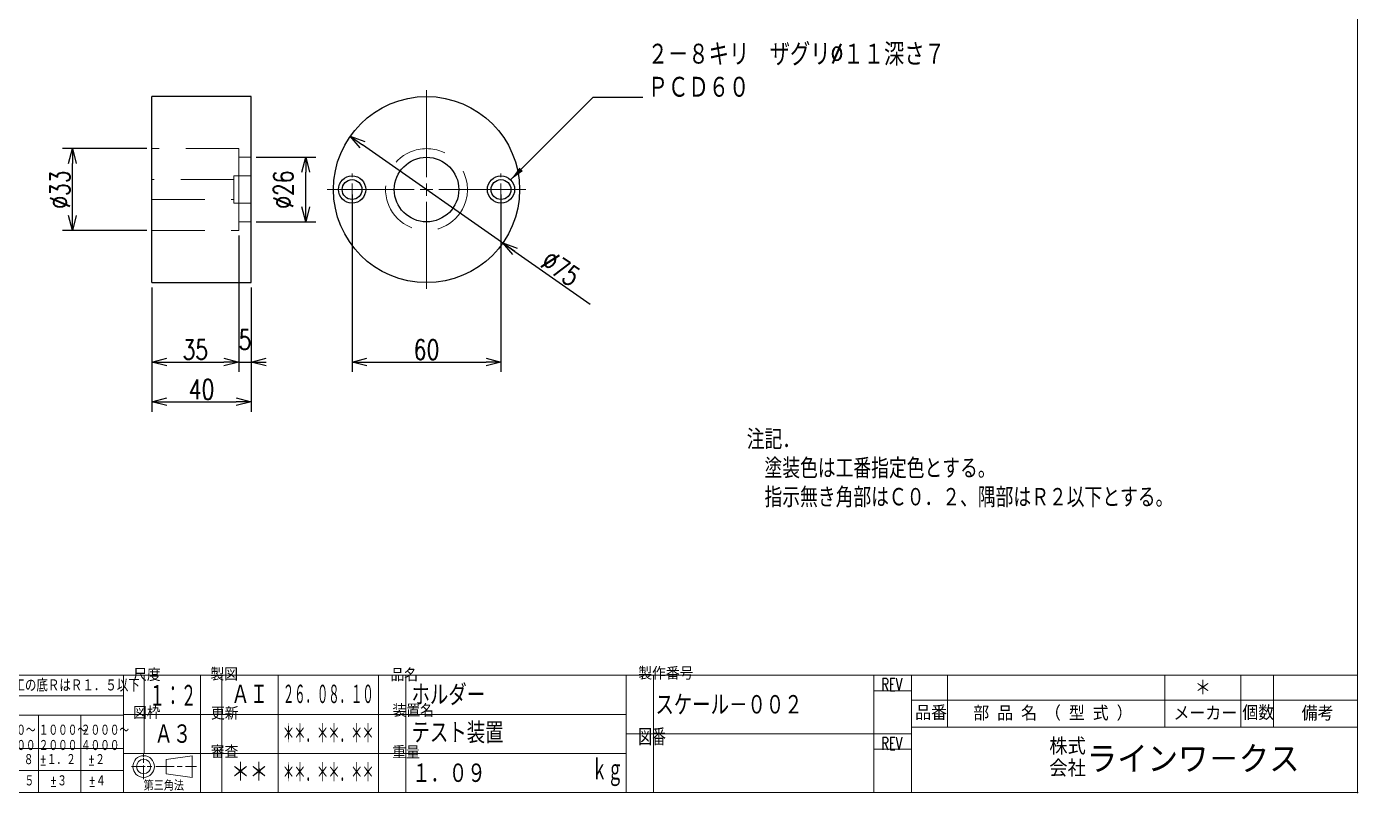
# Model space of a CAD drawing. Header units: millimetres. Extents: x 5 to 415, y 5 to 292.
# Drawn here: x 146.9 to 415, y 5 to 159.3 of the extents above; entities that cross this region are included whole.
import ezdxf

# ---------------------------------------------------------------- set-up
doc = ezdxf.new("R2010")
doc.units = ezdxf.units.MM
doc.header["$LTSCALE"] = 8.4
doc.linetypes.add('HIDDEN', pattern=[1.905, 1.27, -0.635])
for name, color, linetype in [('1', 7, 'CONTINUOUS'), ('2', 7, 'CONTINUOUS'), ('254', 7, 'CONTINUOUS')]:
    doc.layers.add(name, color=color, linetype=linetype)
doc.styles.add('GMM001', font='txt.shx', dxfattribs={"bigfont": 'bigfont.shx'})
doc.styles.add('GMM003', font='txt.shx', dxfattribs={"width": 0.91125, "bigfont": 'bigfont.shx'})
doc.styles.add('GMM004', font='txt.shx', dxfattribs={"width": 0.666667, "bigfont": 'bigfont.shx'})
doc.styles.add('GMM007', font='txt.shx', dxfattribs={"width": 0.625, "bigfont": 'bigfont.shx'})
doc.styles.add('GMM008', font='txt.shx', dxfattribs={"width": 0.8, "bigfont": 'bigfont.shx'})
doc.styles.add('GMM009', font='txt.shx', dxfattribs={"width": 0.493827, "bigfont": 'bigfont.shx'})
doc.styles.add('GMM010', font='txt.shx', dxfattribs={"width": 0.7, "bigfont": 'bigfont.shx'})
doc.styles.add('GMM011', font='txt.shx', dxfattribs={"width": 0.95, "bigfont": 'bigfont.shx'})
doc.styles.add('GMM012', font='txt.shx', dxfattribs={"width": 1.066667, "bigfont": 'bigfont.shx'})
doc.styles.add('GMM014', font='txt.shx', dxfattribs={"width": 0.827273, "bigfont": 'bigfont.shx'})
doc.styles.add('STANDARD1', font='TXT', dxfattribs={"bigfont": 'BIGFONT'})
doc.styles.add('VF001', font='txt.shx', dxfattribs={"width": 0.548697})
doc.styles.add('VF003', font='txt.shx', dxfattribs={"width": 0.75})
doc.dimstyles.new('GEN001', dxfattribs={"dimtxt": 4, "dimasz": 3, "dimexe": 2, "dimexo": 1, "dimgap": 0.5, "dimtad": 3, "dimlfac": 2, "dimdsep": 46, "dimtxsty": 'VF003', "dimblk1": 'OPEN30', "dimblk2": 'OPEN30', "dimsah": 1, "dimcen": 1, "dimclrd": 3, "dimclre": 3, "dimclrt": 7, "dimazin": 3, "dimtfac": 1, "dimtmove": 0, "dimatfit": 3})
doc.dimstyles.new('GEN002', dxfattribs={"dimtxt": 4, "dimasz": 3, "dimexe": 2, "dimexo": 1, "dimgap": 0.5, "dimtad": 3, "dimlfac": 2, "dimdsep": 46, "dimtxsty": 'VF003', "dimblk1": 'OPEN30', "dimblk2": 'OPEN30', "dimsah": 1, "dimcen": 1, "dimclrd": 3, "dimclre": 3, "dimclrt": 7, "dimazin": 3, "dimtfac": 1, "dimtmove": 0, "dimatfit": 3})
doc.dimstyles.new('GEN003', dxfattribs={"dimtxt": 4, "dimasz": 3, "dimexe": 2, "dimexo": 1, "dimgap": 0.5, "dimtad": 3, "dimlfac": 2, "dimdsep": 46, "dimtxsty": 'VF003', "dimblk1": 'OPEN30', "dimblk2": 'OPEN30', "dimsah": 1, "dimcen": 1, "dimclrd": 3, "dimclre": 3, "dimclrt": 7, "dimazin": 3, "dimtfac": 1, "dimtmove": 0, "dimatfit": 3})
doc.dimstyles.new('GEN004', dxfattribs={"dimtxt": 4, "dimasz": 3, "dimexe": 2, "dimexo": 1, "dimgap": 0.5, "dimtad": 3, "dimlfac": 2, "dimdsep": 46, "dimtxsty": 'VF003', "dimblk1": 'OPEN30', "dimblk2": 'OPEN30', "dimsah": 1, "dimcen": 1, "dimclrd": 3, "dimclre": 3, "dimclrt": 7, "dimazin": 3, "dimtfac": 1, "dimtmove": 0, "dimatfit": 3})
doc.dimstyles.new('GEN005', dxfattribs={"dimtxt": 4, "dimasz": 3, "dimexe": 2, "dimexo": 1, "dimgap": 0.5, "dimtad": 3, "dimlfac": 2, "dimdsep": 46, "dimtxsty": 'VF003', "dimblk1": 'OPEN30', "dimblk2": 'OPEN30', "dimsah": 1, "dimcen": 1, "dimclrd": 3, "dimclre": 3, "dimclrt": 7, "dimazin": 3, "dimtfac": 1, "dimtmove": 0, "dimatfit": 3})
doc.dimstyles.new('GEN006', dxfattribs={"dimtxt": 4, "dimasz": 3, "dimexe": 2, "dimexo": 1, "dimgap": 0.5, "dimtad": 3, "dimlfac": 2, "dimdsep": 46, "dimtxsty": 'VF003', "dimblk1": 'OPEN30', "dimblk2": 'OPEN30', "dimsah": 1, "dimcen": 1, "dimclrd": 3, "dimclre": 3, "dimclrt": 7, "dimazin": 3, "dimtfac": 1, "dimtmove": 0, "dimatfit": 3})
doc.dimstyles.new('GEN007', dxfattribs={"dimtxt": 4, "dimasz": 3, "dimexe": 2, "dimexo": 1, "dimgap": 0.5, "dimtad": 3, "dimlfac": 2, "dimdsep": 46, "dimtxsty": 'VF003', "dimblk1": 'OPEN30', "dimblk2": 'OPEN30', "dimsah": 1, "dimcen": 1, "dimclrd": 3, "dimclre": 3, "dimclrt": 7, "dimazin": 3, "dimtfac": 1, "dimtmove": 0, "dimatfit": 3})
doc.dimstyles.new('GENLDR', dxfattribs={"dimtxt": 4, "dimasz": 3, "dimexe": 2, "dimexo": 1, "dimgap": 0.5, "dimtad": 3, "dimlfac": 2, "dimdsep": 46, "dimtxsty": 'VF003', "dimblk1": 'OPEN30', "dimblk2": 'OPEN30', "dimsah": 1, "dimcen": 1, "dimclrd": 3, "dimclre": 3, "dimclrt": 7, "dimazin": 3, "dimtfac": 1, "dimtmove": 0, "dimatfit": 3})

# ---------------------------------------------------------------- blocks, each defined once
blk = doc.blocks.new('BLOCK004')
at = {"layer": '2', "color": 7, "linetype": 'CONTINUOUS', "lineweight": 20}
for p, q in [((170.52, 12.75), (170.52, 12.12)), ((170.52, 11.88), (170.52, 10.97)), ((168.04, 10.2), (170.8, 10.2)), ((170.52, 10.45), (170.52, 7.67)), ((171.25, 10.2), (172.2, 10.2)), ((172.99, 10.2), (176.68, 10.2)), ((177.3, 10.2), (178.25, 10.2)), ((178.92, 10.2), (181.17, 10.2))]:
    blk.add_line(p, q, dxfattribs=at)
blk.add_lwpolyline([(175.06, 11.63), (180.26, 12.38), (180.26, 8.02), (175.06, 8.76)], close=True, dxfattribs=at)
for radius in [2.18, 1.44]:
    blk.add_circle((170.52, 10.2), radius, dxfattribs=at)
blk = doc.blocks.new('BLOCK005')
at = {"layer": '2', "color": 3, "linetype": 'CONTINUOUS', "lineweight": 9}
for p, q in [((92.76, 24.47), (166.44, 24.47)), ((96.97, 20.55), (166.44, 20.55)), ((106.7, 20.55), (106.7, 5)), ((115.24, 20.55), (115.24, 5)), ((123.77, 20.55), (123.77, 5)), ((132.3, 20.55), (132.3, 5)), ((140.84, 20.55), (140.84, 5)), ((149.37, 20.55), (149.37, 5)), ((157.9, 20.55), (157.9, 5)), ((96.97, 13.85), (106.7, 13.85)), ((106.7, 13.85), (115.24, 13.85)), ((115.24, 13.85), (123.77, 13.85)), ((123.77, 13.85), (132.3, 13.85)), ((132.3, 13.85), (140.84, 13.85)), ((140.84, 13.85), (149.37, 13.85)), ((149.37, 13.85), (157.9, 13.85)), ((157.9, 13.85), (166.44, 13.85)), ((96.97, 9.42), (106.7, 9.42)), ((106.7, 9.42), (115.24, 9.42)), ((115.24, 9.42), (123.77, 9.42)), ((123.77, 9.42), (132.3, 9.42)), ((132.3, 9.42), (140.84, 9.42)), ((140.84, 9.42), (149.37, 9.42)), ((149.37, 9.42), (157.9, 9.42)), ((157.9, 9.42), (166.44, 9.42))]:
    blk.add_line(p, q, dxfattribs=at)
at = {"layer": '2', "color": 1, "linetype": 'CONTINUOUS', "lineweight": 15}
blk.add_lwpolyline([(92.76, 5), (166.44, 5), (166.44, 28.59), (92.76, 28.59)], close=True, dxfattribs=at)
at = {"layer": '254', "color": 3, "linetype": 'CONTINUOUS', "lineweight": 9}
blk.add_line((96.97, 5), (96.97, 24.47), dxfattribs=at)
at = {"layer": '254', "color": 3, "lineweight": 9, "style": 'STANDARD1', "width": 1.0935}
blk.add_text('一般寸法公差', height=2.311, dxfattribs=at).set_placement((94.7, 24.26))
at = {"layer": '254', "color": 3, "lineweight": 9, "insert": (93.39, 26.56), "char_height": 2.5425, "attachment_point": 4, "line_spacing_factor": 0.8, "style": 'GMM014'}
blk.add_mtext('\\T1.000000;特記なき角は糸面取り、隅はＲ０．５以下、溝加工の底ＲはＲ１．５以下', dxfattribs=at)
at = {"layer": '254', "color": 7, "lineweight": 20, "line_spacing_factor": 0.8}
for s, insert, char_height, attachment_point, style in [('\\W0.950000;\\T1.000000;ＪＩＳ\\W0.475000;\\T1.000000; \\W0.950000;\\T1.000000;Ｂ\\W0.475000;\\T1.000000; \\W0.950000;\\T1.000000;０４０５－ｍ（中級）単位\\W0.475000;\\T1.000000;:\\W0.950000;\\T1.000000;ｍｍ', (97.62, 22.59), 2.31134, 4, 'GMM011'), ('{\\T1.000000;□を超え}\\P{\\T1.000000;□以下}', (101.75, 18.7), 2.3113, 2, 'GMM011'), ('{\\T1.000000;３\u3000～}\\P{\\T1.000000;６}', (107.24, 18.7), 2.3113, 1, 'GMM010'), ('{\\T1.000000;６\u3000～}\\P{\\T1.000000;３０}', (115.59, 18.7), 2.3113, 1, 'GMM010'), ('{\\T1.000000;３０\u3000～}\\P{\\T1.000000;１２０}', (124.12, 18.7), 2.3113, 1, 'GMM010'), ('{\\T1.000000;１２０～}\\P{\\T1.000000;４００}', (132.43, 18.7), 2.3113, 1, 'GMM010'), ('{\\T1.000000;４００～}\\P{\\T1.000000;１０００}', (140.98, 18.7), 2.3113, 1, 'GMM010'), ('{\\T1.000000;１０００～}\\P{\\T1.000000;２０００}', (149.4, 18.7), 2.3113, 1, 'GMM010'), ('{\\T1.000000;２０００～}\\P{\\T1.000000;４０００}', (157.88, 18.7), 2.3113, 1, 'GMM010'), ('\\T1.000000;機械', (99.9, 11.63), 2.5425, 5, 'GMM001'), ('\\T1.000000;加工', (104.68, 11.34), 1.7335, 5, 'GMM012'), ('%%p\\T1.000000;０．１', (110.51, 11.63), 2.3113, 5, 'GMM010'), ('%%p\\T1.000000;０．２', (119.05, 11.63), 2.3113, 5, 'GMM010'), ('%%p\\T1.000000;０．３', (127.58, 11.63), 2.3113, 5, 'GMM010'), ('%%p\\T1.000000;０．５', (136.11, 11.63), 2.3113, 5, 'GMM010'), ('%%p\\T1.000000;０．８', (144.65, 11.63), 2.3113, 5, 'GMM010'), ('%%p\\T1.000000;１．２', (153.18, 11.63), 2.3113, 5, 'GMM010'), ('%%p\\T1.000000;２', (160.98, 11.63), 2.3113, 5, 'GMM010'), ('\\T1.000000;製缶', (99.9, 7.34), 2.5425, 5, 'GMM001'), ('%%p\\T1.000000;１', (110.66, 7.34), 2.3113, 5, 'GMM010'), ('%%p\\T1.000000;１', (119.2, 7.34), 2.3113, 5, 'GMM010'), ('%%p\\T1.000000;１．５', (127.73, 7.34), 2.3113, 5, 'GMM010'), ('%%p\\T1.000000;２', (136.26, 7.34), 2.3113, 5, 'GMM010'), ('%%p\\T1.000000;２．５', (144.8, 7.34), 2.3113, 5, 'GMM010'), ('%%p\\T1.000000;３', (153.33, 7.34), 2.3113, 5, 'GMM010'), ('%%p\\T1.000000;４', (161.13, 7.34), 2.3113, 5, 'GMM010'), ('\\T1.000000;加工', (104.68, 6.91), 1.7335, 5, 'GMM012')]:
    blk.add_mtext(s, dxfattribs=dict(at, insert=insert, char_height=char_height, attachment_point=attachment_point, style=style))
blk = doc.blocks.new('SW_CENTERMARKSYMBOL_0')
at = {"color": 0, "linetype": 'Continuous', "lineweight": 18}
for p, q in [((0, 5), (0, 6.5)), ((-5, 0), (-6.5, 0)), ((0, 0), (-2.5, 0)), ((0, 0), (0, 2.5)), ((0, 0), (0, -2.5)), ((0, 0), (2.5, 0)), ((5, 0), (6.5, 0)), ((0, -5), (0, -6.5))]:
    blk.add_line(p, q, dxfattribs=at)
blk = doc.blocks.new('SW_CENTERMARKSYMBOL_1')
at = {"color": 0, "linetype": 'Continuous', "lineweight": 18}
for p, q in [((0, 5), (0, 6.5)), ((-5, 0), (-6.5, 0)), ((0, 0), (-2.5, 0)), ((0, 0), (0, 2.5)), ((0, 0), (0, -2.5)), ((0, 0), (2.5, 0)), ((5, 0), (6.5, 0)), ((0, -5), (0, -6.5))]:
    blk.add_line(p, q, dxfattribs=at)
blk = doc.blocks.new('SW_CENTERMARKSYMBOL_2')
at = {"color": 0, "linetype": 'Continuous', "lineweight": 18}
for p, q in [((0, 5), (0, 40)), ((-5, 0), (-40, 0)), ((0, 0), (-2.5, 0)), ((0, 0), (0, 2.5)), ((0, 0), (0, -2.5)), ((0, 0), (2.5, 0)), ((5, 0), (40, 0)), ((0, -5), (0, -40))]:
    blk.add_line(p, q, dxfattribs=at)
blk = doc.blocks.new('_OPEN30')
at = {"color": 0, "linetype": 'BYBLOCK'}
blk.add_line((0, 0), (-1, 0), dxfattribs=at)
blk.add_lwpolyline([(-1, 0.259), (0, 0), (-1, -0.259)], dxfattribs=at)
blk = doc.blocks.new('*D1')
at = {"color": 3}
for p, q in [((172.17, 106.7), (172.17, 81.7)), ((192.17, 106.7), (192.17, 81.7)), ((175.17, 83.7), (189.17, 83.7))]:
    blk.add_line(p, q, dxfattribs=at)
at = {"layer": 'Defpoints'}
for p in [(172.17, 107.7), (192.17, 107.7), (172.17, 83.7)]:
    blk.add_point(p, dxfattribs=at)
at = {"layer": '1', "color": 3, "xscale": 3, "yscale": 3, "rotation": 180}
blk.add_blockref('_OPEN30', (172.17, 83.7), dxfattribs=at)
at = {"layer": '1', "color": 3, "xscale": 3, "yscale": 3}
blk.add_blockref('_OPEN30', (192.17, 83.7), dxfattribs=at)
at = {"layer": '1', "color": 7, "insert": (182.17, 86.2), "char_height": 4, "attachment_point": 5, "style": 'VF003'}
blk.add_mtext('40', dxfattribs=at)
blk = doc.blocks.new('*D2')
at = {"color": 3}
for p, q in [((189.67, 117.2), (189.67, 89.7)), ((172.17, 106.7), (172.17, 89.7)), ((175.17, 91.7), (186.67, 91.7))]:
    blk.add_line(p, q, dxfattribs=at)
at = {"layer": 'Defpoints'}
for p in [(189.67, 118.2), (172.17, 107.7), (172.17, 91.7)]:
    blk.add_point(p, dxfattribs=at)
at = {"layer": '1', "color": 3, "xscale": 3, "yscale": 3, "rotation": 180}
blk.add_blockref('_OPEN30', (172.17, 91.7), dxfattribs=at)
at = {"layer": '1', "color": 3, "xscale": 3, "yscale": 3}
blk.add_blockref('_OPEN30', (189.67, 91.7), dxfattribs=at)
at = {"layer": '1', "color": 7, "insert": (180.92, 94.2), "char_height": 4, "attachment_point": 5, "style": 'VF003'}
blk.add_mtext('35', dxfattribs=at)
blk = doc.blocks.new('*D3')
at = {"color": 3}
for p, q in [((189.67, 117.2), (189.67, 89.7)), ((192.17, 106.7), (192.17, 89.7)), ((189.67, 91.7), (192.17, 91.7))]:
    blk.add_line(p, q, dxfattribs=at)
at = {"layer": 'Defpoints'}
for p in [(189.67, 118.2), (192.17, 107.7), (189.67, 91.7)]:
    blk.add_point(p, dxfattribs=at)
at = {"layer": '1', "color": 3, "xscale": 3, "yscale": 3}
blk.add_blockref('_OPEN30', (189.67, 91.7), dxfattribs=at)
at = {"layer": '1', "color": 3, "xscale": 3, "yscale": 3, "rotation": 180}
blk.add_blockref('_OPEN30', (192.17, 91.7), dxfattribs=at)
at = {"layer": '1', "color": 7, "insert": (190.92, 96.2), "char_height": 4, "attachment_point": 5, "style": 'VF003'}
blk.add_mtext('5', dxfattribs=at)
blk = doc.blocks.new('*D4')
at = {"color": 3}
for p, q in [((171.17, 134.7), (154.17, 134.7)), ((156.17, 121.2), (156.17, 131.7)), ((171.17, 118.2), (154.17, 118.2))]:
    blk.add_line(p, q, dxfattribs=at)
at = {"layer": 'Defpoints'}
for p in [(172.17, 134.7), (156.17, 118.2), (172.17, 118.2)]:
    blk.add_point(p, dxfattribs=at)
at = {"layer": '1', "color": 3, "xscale": 3, "yscale": 3}
for p, rotation in [((156.17, 134.7), 90), ((156.17, 118.2), 270)]:
    blk.add_blockref('_OPEN30', p, dxfattribs=dict(at, rotation=rotation))
at = {"layer": '1', "color": 7, "insert": (153.67, 126.45), "char_height": 4, "attachment_point": 5, "rotation": 90, "style": 'VF003'}
blk.add_mtext('%%c33', dxfattribs=at)
blk = doc.blocks.new('*D5')
at = {"color": 3}
for p, q in [((193.17, 132.95), (205.17, 132.95)), ((203.17, 122.95), (203.17, 129.95)), ((193.17, 119.95), (205.17, 119.95))]:
    blk.add_line(p, q, dxfattribs=at)
at = {"layer": 'Defpoints'}
for p in [(192.17, 132.95), (192.17, 119.95), (203.17, 119.95)]:
    blk.add_point(p, dxfattribs=at)
at = {"layer": '1', "color": 3, "xscale": 3, "yscale": 3}
for p, rotation in [((203.17, 132.95), 90), ((203.17, 119.95), 270)]:
    blk.add_blockref('_OPEN30', p, dxfattribs=dict(at, rotation=rotation))
at = {"layer": '1', "color": 7, "insert": (198.67, 126.45), "char_height": 4, "attachment_point": 5, "rotation": 90, "style": 'VF003'}
blk.add_mtext('%%c26', dxfattribs=at)
blk = doc.blocks.new('*D6')
at = {"color": 3}
for q in [(214.6, 135.49), (260.47, 103.37)]:
    blk.add_line((245.32, 113.98), q, dxfattribs=at)
at = {"layer": 'Defpoints'}
for p in [(227.5, 126.45), (242.86, 115.7)]:
    blk.add_point(p, dxfattribs=at)
at = {"layer": '1', "color": 3, "xscale": 3, "yscale": 3, "rotation": 145.00000000000003}
for p in [(212.14, 137.21), (242.86, 115.7)]:
    blk.add_blockref('_OPEN30', p, dxfattribs=at)
at = {"layer": '1', "color": 7, "insert": (254.53, 110.58), "char_height": 4, "attachment_point": 5, "rotation": 325, "style": 'VF003'}
blk.add_mtext('%%c75', dxfattribs=at)
blk = doc.blocks.new('*D7')
at = {"color": 3}
for p, q in [((212.5, 125.45), (212.5, 89.7)), ((242.5, 125.45), (242.5, 89.7)), ((215.5, 91.7), (239.5, 91.7))]:
    blk.add_line(p, q, dxfattribs=at)
at = {"layer": 'Defpoints'}
for p in [(212.5, 126.45), (242.5, 126.45), (212.5, 91.7)]:
    blk.add_point(p, dxfattribs=at)
at = {"layer": '1', "color": 3, "xscale": 3, "yscale": 3, "rotation": 180}
blk.add_blockref('_OPEN30', (212.5, 91.7), dxfattribs=at)
at = {"layer": '1', "color": 3, "xscale": 3, "yscale": 3}
blk.add_blockref('_OPEN30', (242.5, 91.7), dxfattribs=at)
at = {"layer": '1', "color": 7, "insert": (227.5, 94.2), "char_height": 4, "attachment_point": 5, "style": 'VF003'}
blk.add_mtext('60', dxfattribs=at)

msp = doc.modelspace()

# ---------------------------------------------------------------- linework, layer by layer
at = {"color": 7, "linetype": 'Continuous', "lineweight": 25}
for p, q in [((192.1707, 145.204), (172.1707, 145.204)), ((172.1707, 126.454), (172.1707, 145.204)), ((192.1707, 126.454), (192.1707, 145.204)), ((172.1707, 107.704), (172.1707, 126.454)), ((192.1707, 107.704), (192.1707, 126.454)), ((172.1707, 107.704), (192.1707, 107.704))]:
    msp.add_line(p, q, dxfattribs=at)
at = {"color": 7, "linetype": 'HIDDEN', "lineweight": 18}
for p, q in [((189.6707, 134.704), (172.1707, 134.704)), ((189.6707, 126.454), (189.6707, 134.704)), ((192.1707, 132.954), (189.6707, 132.954)), ((188.6707, 129.204), (188.6707, 123.704)), ((192.1707, 129.204), (188.6707, 129.204)), ((188.6707, 128.454), (172.1707, 128.454)), ((189.6707, 118.204), (189.6707, 126.454)), ((172.1707, 124.454), (188.6707, 124.454)), ((188.6707, 123.704), (192.1707, 123.704)), ((172.1707, 118.204), (189.6707, 118.204)), ((189.6707, 119.954), (192.1707, 119.954))]:
    msp.add_line(p, q, dxfattribs=at)
at = {"color": 7, "linetype": 'Continuous', "lineweight": 25}
for centre, radius in [((227.5, 126.454), 18.75), ((227.5, 126.454), 6.5), ((212.5, 126.454), 2.75), ((242.5, 126.454), 2.75), ((212.5, 126.454), 2), ((242.5, 126.454), 2)]:
    msp.add_circle(centre, radius, dxfattribs=at)
at = {"color": 7, "linetype": 'HIDDEN', "lineweight": 18}
msp.add_circle((227.5, 126.454), 8.25, dxfattribs=at)
at = {"layer": '1', "color": 3, "linetype": 'CONTINUOUS', "lineweight": 9}
for p, q in [((166.4374, 28.5895), (202.2429, 28.5895)), ((217.8288, 28.5895), (202.2429, 28.5895)), ((267.7132, 28.5895), (267.7132, 5)), ((325.18, 25.412), (325.18, 5)), ((182.0233, 20.7263), (217.8288, 20.7263)), ((182.0233, 12.8632), (217.8288, 12.8632))]:
    msp.add_line(p, q, dxfattribs=at)
at = {"layer": '1', "color": 7, "linetype": 'CONTINUOUS', "lineweight": 20}
msp.add_lwpolyline([(5, 292), (5, 5), (415, 5), (415, 292)], close=True, dxfattribs=at)
at = {"layer": '1', "color": 3}
msp.add_point((415, 5), dxfattribs=at)
at = {"layer": '2', "color": 3, "linetype": 'CONTINUOUS', "lineweight": 9}
for p, q in [((166.4374, 20.7263), (182.0233, 20.7263)), ((166.4374, 12.8632), (182.0233, 12.8632))]:
    msp.add_line(p, q, dxfattribs=at)
at = {"layer": '254', "color": 3, "linetype": 'CONTINUOUS', "lineweight": 9}
for p, q in [((166.4374, 20.6316), (166.4374, 28.5895)), ((170.6498, 28.5895), (170.6498, 12.8632)), ((181.9698, 20.6316), (181.9698, 28.5895)), ((186.2357, 20.6316), (186.2357, 28.5895)), ((197.6092, 20.6316), (197.6092, 28.5895)), ((217.1631, 28.5895), (325.18, 28.5895)), ((217.8288, 5), (217.8288, 28.5895)), ((223.3049, 5), (223.3049, 28.5895)), ((267.7132, 5), (267.7132, 28.5895)), ((273.1894, 16.7948), (273.1894, 28.5895)), ((317.5977, 28.5895), (317.5977, 16.7948)), ((325.18, 23.5895), (325.18, 28.5895)), ((325.18, 28.5895), (415, 28.5895)), ((332.47, 23.5895), (332.47, 28.5895)), ((376.21, 23.5895), (376.21, 28.5895)), ((391.519, 23.5895), (391.519, 28.5895)), ((398.08, 23.5895), (398.08, 28.5895)), ((317.5977, 25.4723), (325.18, 25.4723)), ((325.18, 23.5895), (415, 23.5895)), ((325.18, 18.122), (325.18, 23.5895)), ((332.47, 18.122), (332.47, 23.5895)), ((376.21, 18.122), (376.21, 23.5895)), ((391.519, 18.122), (391.519, 23.5895)), ((398.08, 18.122), (398.08, 23.5895)), ((166.4374, 12.8158), (166.4374, 20.6316)), ((181.9698, 12.8158), (181.9698, 20.6316)), ((186.2357, 12.8158), (186.2357, 20.6316)), ((197.6092, 12.8158), (197.6092, 20.6316)), ((217.8288, 20.7263), (267.7132, 20.7263)), ((267.7132, 16.7948), (325.18, 16.7948)), ((273.1894, 5), (273.1894, 16.7948)), ((317.5977, 16.7947), (317.5977, 5)), ((325.18, 5), (325.18, 18.122)), ((325.18, 18.122), (415, 18.122)), ((317.5977, 13.6776), (325.18, 13.6776)), ((166.4374, 5), (166.4374, 12.8158)), ((181.9698, 5), (181.9698, 12.8158)), ((186.2357, 5), (186.2357, 12.8158)), ((197.6092, 5), (197.6092, 12.8158)), ((217.8288, 12.8632), (267.7132, 12.8632))]:
    msp.add_line(p, q, dxfattribs=at)
at = {"layer": '254', "color": 7, "linetype": 'CONTINUOUS', "lineweight": 20}
msp.add_line((217.8288, 5), (217.8288, 28.5895), dxfattribs=at)

# ---------------------------------------------------------------- block references
at = {"color": 7, "linetype": 'Continuous', "lineweight": 18, "xscale": 0.5, "yscale": 0.5}
for name, p in [('SW_CENTERMARKSYMBOL_2', (227.5, 126.454)), ('SW_CENTERMARKSYMBOL_0', (212.5, 126.454)), ('SW_CENTERMARKSYMBOL_1', (242.5, 126.454))]:
    msp.add_blockref(name, p, dxfattribs=at)
for name in ['BLOCK005', 'BLOCK004']:
    msp.add_blockref(name, (0, 0))

# ---------------------------------------------------------------- texts
for s, insert, char_height, attachment_point, style in [('注記．\\P\u3000塗装色は工番指定色とする。\\P\u3000指示無き角部はＣ０．２、隅部はＲ２以下とする。', (292, 78), 3.5, 1, 'VF003'), ('\\T1.000000;ホルダー', (224.477, 22.51), 4.2124, 7, 'GMM008'), ('\\T1.000000;１：２', (176.415, 22.446), 4.2124, 8, 'VF001'), ('\\T1.000000;ＡＩ', (191.878, 22.586), 4.2124, 8, 'GMM008'), ('\\T1.000000;２６．０８．１０', (207.705, 22.586), 4.2124, 8, 'GMM009'), ('\\T1.000000;スケール－００２', (273.605, 20.498), 4.2124, 7, 'GMM008'), ('\\T1.000000;＊＊．＊＊．＊＊', (207.705, 14.722), 4.2124, 8, 'GMM009'), ('\\T1.000000;テスト装置', (224.477, 14.877), 4.2124, 7, 'GMM008'), ('\\T1.000000;１．０９', (224.593, 6.704), 4.212411, 7, 'GMM008')]:
    msp.add_mtext(s, dxfattribs=dict(insert=insert, char_height=char_height, attachment_point=attachment_point, style=style))
at = {"layer": '1', "insert": (272.0555, 145.1015), "char_height": 4, "attachment_point": 7, "style": 'VF003'}
msp.add_mtext('\\A1;２－８キリ\u3000ザグリ%%c１１深さ７\\PＰＣＤ６０', dxfattribs=at)
at = {"layer": '254', "color": 3, "lineweight": 9, "style": 'STANDARD1'}
for s, p in [('尺度', (168.3809, 27.4339)), ('製図', (183.9664, 27.5322)), ('品名', (220.2356, 27.4087)), ('製作番号', (270.1493, 27.7128)), ('図枠', (168.3809, 19.7577)), ('更新', (184.0802, 19.6531)), ('装置名', (220.6375, 20.2131)), ('審査', (184.0233, 11.9162)), ('重量', (220.5928, 11.8038))]:
    msp.add_text(s, height=2.52745, dxfattribs=at).set_placement(p)
at = {"layer": '254', "color": 3, "lineweight": 9, "style": 'STANDARD1', "width": 0.75}
msp.add_text('図番', height=3.36993, dxfattribs=at).set_placement((270.1493, 14.4564))
at = {"layer": '254', "color": 3, "lineweight": 9, "line_spacing_factor": 0.8}
for s, insert, char_height, attachment_point, style in [('\\T1.000000;REV', (319.1175, 25.4577), 2.527446, 7, 'GMM004'), ('\\T1.000000;品番', (325.919, 19.5612), 2.916, 7, 'GMM001'), ('\\T1.500000;部品名（型式）', (354.4707, 20.9138), 2.916, 5, 'GMM001'), ('\\T1.000000;メーカー', (384.3684, 20.9138), 2.916, 5, 'GMM001'), ('\\T1.000000;個数', (391.8314, 19.5612), 2.916, 7, 'GMM001'), ('\\T1.000000;備考', (406.9745, 20.9138), 2.916, 5, 'GMM001'), ('\\T1.000000;REV', (319.1175, 13.5919), 2.527446, 7, 'GMM004'), ('\\T1.000000;第三角法', (170.5108, 5.341), 1.849069, 7, 'GMM001')]:
    msp.add_mtext(s, dxfattribs=dict(at, insert=insert, char_height=char_height, attachment_point=attachment_point, style=style))
at = {"layer": '254', "color": 7, "lineweight": 20, "line_spacing_factor": 0.8}
for s, insert, char_height, attachment_point, style in [('\\T1.000000;＊', (383.879, 24.4561), 3.2, 8, 'GMM003'), ('\\T1.000000;Ａ３', (176.4153, 14.5827), 4.212411, 8, 'GMM008'), ('{\\T1.000000;株式}\\P{\\T1.000000;会社}', (352.9478, 12.0526), 3.339762, 4, 'GMM001'), ('\\T1.000000;ラインワ－クス', (360.498, 11.6314), 5.566269, 4, 'GMM001'), ('\\T1.000000;＊＊', (191.8784, 6.954), 4.212411, 8, 'GMM008'), ('\\T1.000000;＊＊．＊＊．＊＊', (207.7054, 6.8592), 4.212411, 8, 'GMM009'), ('\\T1.000000;ｋｇ', (267.0904, 6.2413), 4.622673, 9, 'GMM007')]:
    msp.add_mtext(s, dxfattribs=dict(at, insert=insert, char_height=char_height, attachment_point=attachment_point, style=style))

# ---------------------------------------------------------------- dimensions: what is measured, and where the dimension line sits
at = {"layer": '1'}
dim = msp.add_diameter_dim_2p(p1=(212.1409, 137.2086), p2=(242.8591, 115.6994), dimstyle='GEN006', override={"dimpost": '%%c<>'}, dxfattribs=at)
dim.commit()
dim.dimension.update_dxf_attribs({"geometry": '*D6', "text_midpoint": (254.5324, 110.5776)})
for base, p1, p2, dimstyle, picture, middle in [((156.1707, 118.204), (172.1707, 118.204), (172.1707, 134.704), 'GEN004', '*D4', (153.6707, 126.454)), ((203.1707, 119.954), (192.1707, 119.954), (192.1707, 132.954), 'GEN005', '*D5', (198.6707, 126.454))]:
    dim = msp.add_linear_dim(base=base, p1=p1, p2=p2, angle=90, dimstyle=dimstyle, override={"dimpost": '%%c<>'}, dxfattribs=at)
    dim.commit()
    dim.dimension.update_dxf_attribs({"geometry": picture, "text_midpoint": middle})
for base, p1, p2, dimstyle, picture, middle in [((212.5, 91.704), (212.5, 126.454), (242.5, 126.454), 'GEN007', '*D7', (227.5, 94.204)), ((172.1707, 91.704), (172.1707, 107.704), (189.6707, 118.204), 'GEN002', '*D2', (180.9207, 94.204)), ((189.6707, 91.704), (189.6707, 118.204), (192.1707, 107.704), 'GEN003', '*D3', (190.9207, 96.204)), ((172.1707, 83.704), (172.1707, 107.704), (192.1707, 107.704), 'GEN001', '*D1', (182.1707, 86.204))]:
    dim = msp.add_linear_dim(base=base, p1=p1, p2=p2, dimstyle=dimstyle, dxfattribs=at)
    dim.commit()
    dim.dimension.update_dxf_attribs({"geometry": picture, "text_midpoint": middle})

# ---------------------------------------------------------------- leaders
msp.add_leader([(244.4445, 128.3985), (261.0555, 145.1015), (271.0555, 145.1015)], dimstyle='GENLDR', dxfattribs=at)

doc.saveas('drawing.dxf')
